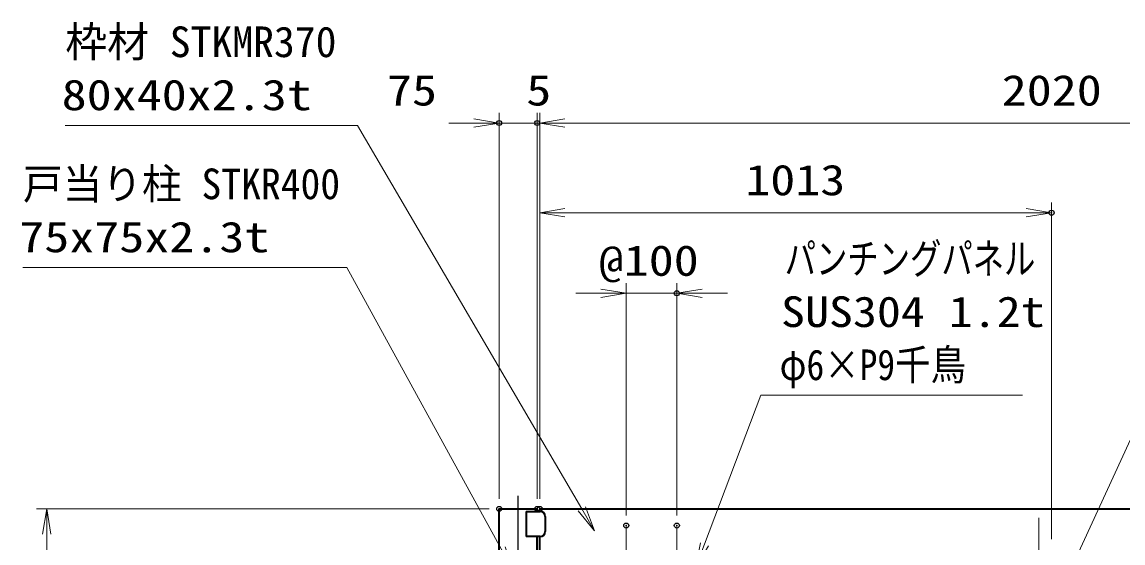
# Model space of a CAD drawing. Units: millimetres at full size. Extents: x -5940 to 5940, y -4200 to 4200.
# Drawn here: x -4005 to -1827, y -85 to 946 of the extents above; entities that cross this region are included whole.
import ezdxf
from ezdxf.enums import TextEntityAlignment as Align

# ---------------------------------------------------------------- set-up
doc = ezdxf.new("R2010")
doc.units = ezdxf.units.MM
doc.header["$LTSCALE"] = 20
doc.header["$PDMODE"] = 32
doc.header["$PDSIZE"] = 10
doc.linetypes.add('USER1', pattern=[18, 12, -1.5, 3, -1.5])
for name, color, linetype, lineweight in [('0-1_軸線', 200, 'USER1', 15), ('0-3_外形線', 7, 'Continuous', 35), ('0-4_寸法線', 4, 'Continuous', 18), ('0-5_0', 7, 'Continuous', 18), ('0-B_中心線', 6, 'USER1', 25)]:
    doc.layers.add(name, color=color, linetype=linetype, lineweight=lineweight)
doc.layers.add('0-6_Defpoints', color=7, linetype='Continuous')
doc.styles.add('ＭＳ ゴシック', font='')
doc.styles.get('ＭＳ ゴシック').set_extended_font_data('MS Gothic')

# ---------------------------------------------------------------- blocks, each defined once
blk = doc.blocks.new('_Open')
at = {"layer": '0-5_0'}
blk.add_line((-20, 3.333), (0, 0), dxfattribs=at)
blk.add_lwpolyline([(-20, -3.333), (0, 0), (-20, 0)], dxfattribs=at)
blk = doc.blocks.new('S30')
at = {"layer": '0-4_寸法線'}
for points in [[(-3850101.8, 53970473.1), (-3837281.6, 53970473.1), (-3831176.5, 53959346.5), (-3830695.5, 53958469.8)], [(-3831322.6, 53959266.3), (-3830695.5, 53958469.8), (-3831030.4, 53959426.7)]]:
    blk.add_lwpolyline(points, dxfattribs=at)
at = {"layer": '0-4_寸法線', "color": 254, "style": 'ＭＳ ゴシック'}
for s, width, p in [('戸当り柱 STKR400', 0.95, (-3850101.8, 53972812.4)), ('75x75x2.3t', 1.2, (-3850245.8, 53970712.4))]:
    blk.add_text(s, height=1212, dxfattribs=dict(at, width=width)).set_placement(p, align=Align.BOTTOM_LEFT)
blk = doc.blocks.new('_DOTSMALL')
at = {"layer": '0-5_0'}
blk.add_line((-1.25, 0), (1.25, 0), dxfattribs=at)
blk = doc.blocks.new('S35')
at = {"layer": '0-4_寸法線'}
for points in [[(-3848423.9, 53976094.2), (-3836870.9, 53976094.2), (-3827991.2, 53960922.5), (-3827486.1, 53960059.5)], [(-3828135, 53960838.4), (-3827486.1, 53960059.5), (-3827847.3, 53961006.7)]]:
    blk.add_lwpolyline(points, dxfattribs=at)
at = {"layer": '0-4_寸法線', "color": 254, "style": 'ＭＳ ゴシック'}
blk.add_text('枠材 STKMR370', height=1212, dxfattribs=at).set_placement((-3848423.9, 53978433.5), align=Align.BOTTOM_LEFT)
at = {"layer": '0-4_寸法線', "color": 254, "style": 'ＭＳ ゴシック', "width": 1.2}
blk.add_text('80x40x2.3t', height=1212, dxfattribs=at).set_placement((-3848567.9, 53976333.5), align=Align.BOTTOM_LEFT)
blk = doc.blocks.new('S47')
at = {"layer": '0-4_寸法線'}
for points in [[(-3788953.1, 53970432.2), (-3803173.1, 53970432.2), (-3809098.3, 53957565.7), (-3809516.6, 53956657.4)], [(-3809249.7, 53957635.4), (-3809516.6, 53956657.4), (-3808946.9, 53957496)]]:
    blk.add_lwpolyline(points, dxfattribs=at)
at = {"layer": '0-4_寸法線', "color": 254, "style": 'ＭＳ ゴシック'}
for s, width, p in [('中間格子 STKMR290', 0.95, (-3801980.3, 53972929)), ('50×30×1.6t', 1.05, (-3802057.1, 53970829))]:
    blk.add_text(s, height=1212, dxfattribs=dict(at, width=width)).set_placement(p, align=Align.BOTTOM_LEFT)
blk = doc.blocks.new('S48')
at = {"layer": '0-4_寸法線'}
for points in [[(-3810558.9, 53965415.1), (-3820911.9, 53965415.1), (-3823140, 53959521.9), (-3823493.7, 53958586.5)], [(-3823295.9, 53959580.9), (-3823493.7, 53958586.5), (-3822984.1, 53959463)]]:
    blk.add_lwpolyline(points, dxfattribs=at)
at = {"layer": '0-4_寸法線', "color": 254, "style": 'ＭＳ ゴシック'}
for s, width, p in [('パンチングパネル', 0.75, (-3819966.9, 53969854.4)), ('SUS304 1.2t', 1.15, (-3820110.9, 53967754.4)), ('φ6×P9千鳥', 0.85, (-3820168.5, 53965654.4))]:
    blk.add_text(s, height=1212, dxfattribs=dict(at, width=width)).set_placement(p, align=Align.BOTTOM_LEFT)

msp = doc.modelspace()

# ---------------------------------------------------------------- linework, layer by layer
at = {"layer": '0-1_軸線'}
for p, q in [((-1993.52, -35.03), (-1993.52, -1699.03)), ((-2809.77, -50.03), (-2809.77, -1684.03)), ((-2709.77, -50.03), (-2709.77, -1684.03))]:
    msp.add_line(p, q, dxfattribs=at)
at = {"layer": '0-3_外形線'}
for p, q in [((-3061.02, -1901.03), (-3061.02, -17.03)), ((-3061.02, -17.03), (-2986.02, -17.03)), ((-2986.02, -22.03), (-2986.02, -17.03)), ((-2981.02, -17.03), (-961.02, -17.03)), ((-2981.02, -22.03), (-2981.02, -17.03)), ((-3008.02, -22.03), (-2980.02, -22.03)), ((-3008.02, -22.03), (-3008.02, -72.03)), ((-2970.02, -32.03), (-2970.02, -62.03)), ((-2980.02, -72.03), (-3008.02, -72.03)), ((-2986.02, -1901.03), (-2986.02, -72.03)), ((-2981.02, -1719.03), (-2981.02, -72.03))]:
    msp.add_line(p, q, dxfattribs=at)
for centre, start, end in [((-2980.02, -32.03), 0, 90), ((-2980.02, -62.03), 270, 0)]:
    msp.add_arc(centre, 10, start, end, dxfattribs=at)
at = {"layer": '0-4_寸法線'}
for p, q in [((-3061.02, 2.97), (-3061.02, 766.33)), ((-2986.02, 2.97), (-2986.02, 766.33)), ((-2986.02, 2.97), (-2986.02, 766.33)), ((-2981.02, 2.97), (-2981.02, 766.33)), ((-2981.02, 2.97), (-2981.02, 766.33)), ((-3111.02, 746.33), (-3161.02, 746.33)), ((-2986.02, 746.33), (-3061.02, 746.33)), ((-2981.02, 746.33), (-2986.02, 746.33)), ((-2981.02, 746.33), (-961.02, 746.33)), ((-2931.02, 746.33), (-2881.02, 746.33)), ((-2981.02, 2.97), (-2981.02, 588.87)), ((-1968.52, -77.03), (-1968.52, 588.87)), ((-2981.02, 568.87), (-1968.52, 568.87)), ((-2809.77, -30.03), (-2809.77, 429.51)), ((-2709.77, -30.03), (-2709.77, 429.51)), ((-2859.77, 409.51), (-2909.77, 409.51)), ((-2809.77, 409.51), (-2709.77, 409.51)), ((-2659.77, 409.51), (-2609.77, 409.51)), ((-3081.02, -17.03), (-3976.12, -17.03)), ((-3956.12, -17.03), (-3956.12, -1817.03))]:
    msp.add_line(p, q, dxfattribs=at)
at = {"layer": '0-6_Defpoints'}
for p in [(-3061.02, 746.33), (-2986.02, 746.33), (-1968.52, 568.87), (-2709.77, 409.51), (-3061.02, -17.03), (-3061.02, -17.03), (-2986.02, -17.03), (-2981.02, -17.03), (-2809.77, -50.03), (-2709.77, -50.03)]:
    msp.add_point(p, dxfattribs=at)
at = {"layer": '0-B_中心線'}
msp.add_line((-3023.52, -1942.53), (-3023.52, 8.47), dxfattribs=at)

# ---------------------------------------------------------------- block references
at = {"layer": '0-4_寸法線'}
for name, p, xscale, yscale in [('S35', (188501.9, -2698063.17), 0.05, 0.05), ('_Open', (-3061.02, 746.33), 2.5, 2.5), ('_DOTSMALL', (-2986.02, 746.33), 2.5, 2.5), ('S30', (188501.9, -2698063.17), 0.05, 0.05), ('S47', (188501.9, -2698063.17), 0.05, 0.05), ('_Open', (-1968.52, 568.87), 2.5, 2.5), ('S48', (188501.9, -2698063.17), 0.05, 0.05), ('_Open', (-2809.77, 409.51), 2.5, 2.5)]:
    msp.add_blockref(name, p, dxfattribs=dict(at, xscale=xscale, yscale=yscale))
at = {"layer": '0-4_寸法線', "xscale": 2.5, "yscale": 2.5}
for name, p, rotation in [('_DOTSMALL', (-2986.02, 746.33), 180), ('_Open', (-2981.02, 746.33), 180), ('_Open', (-2981.02, 746.33), 180), ('_Open', (-2981.02, 568.87), 180), ('_Open', (-2709.77, 409.51), 180), ('_Open', (-3956.12, -17.03), 90)]:
    msp.add_blockref(name, p, dxfattribs=dict(at, rotation=rotation))

# ---------------------------------------------------------------- texts
at = {"layer": '0-4_寸法線', "color": 254, "style": 'ＭＳ ゴシック', "width": 1.2}
for s, p in [('75', (-3282.99, 762.68)), ('5', (-3007.52, 762.68)), ('2020', (-2067.02, 762.68)), ('1013', (-2574.37, 585.21)), ('@100', (-2864.17, 425.85))]:
    msp.add_text(s, height=60.56, dxfattribs=at).set_placement(p, align=Align.BOTTOM_LEFT)

doc.saveas('drawing.dxf')
